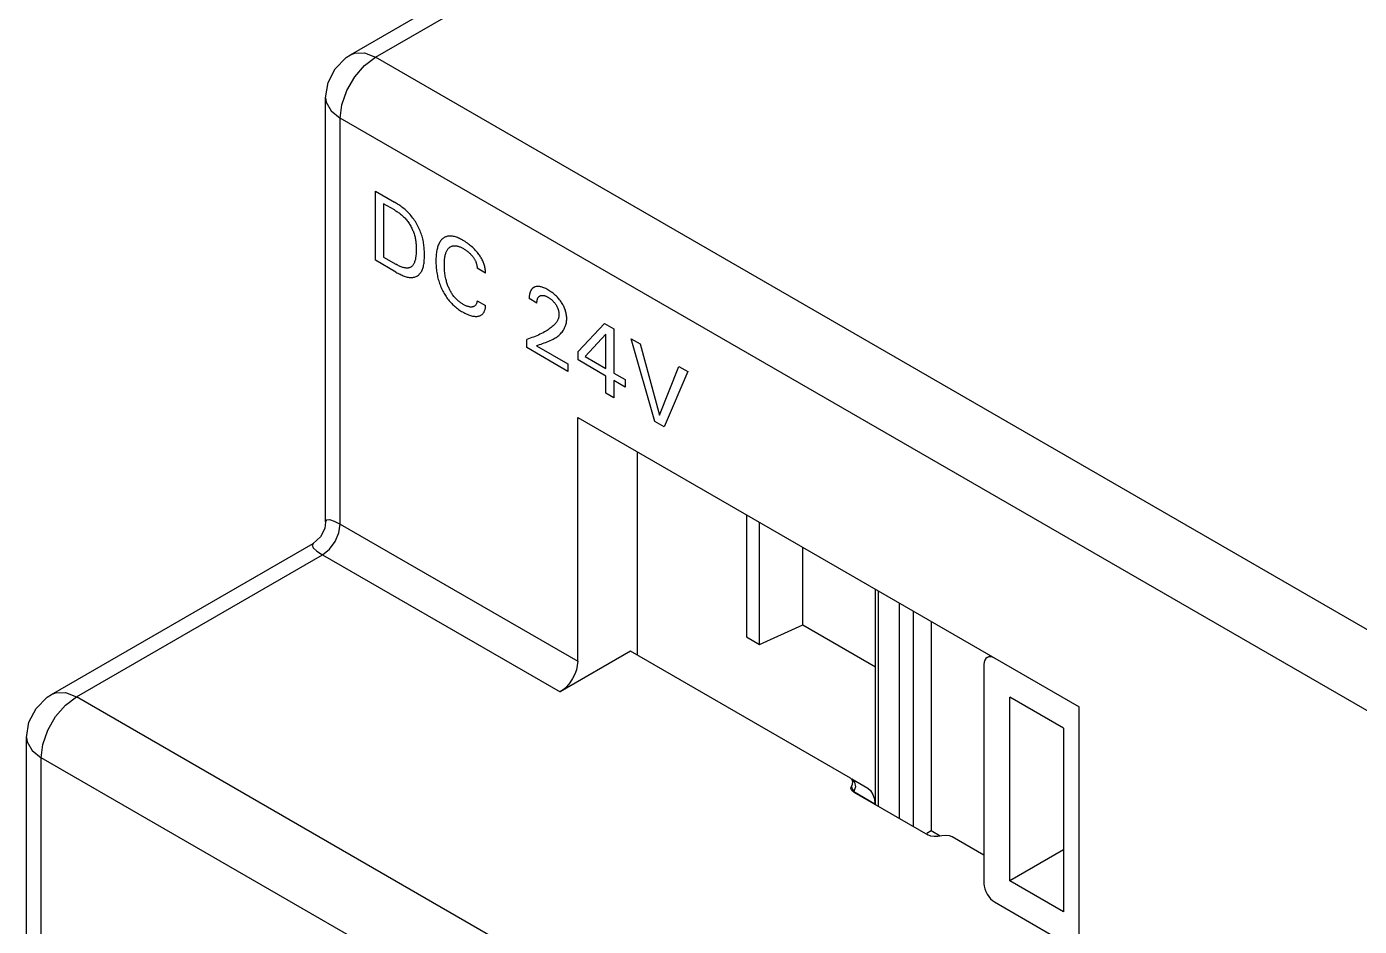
# Model space of a CAD drawing. Extents: x 0 to 420, y 0 to 297.
# Drawn here: x 158.67 to 185.46, y 165.88 to 183.97 of the extents above; entities that cross this region are included whole.
import ezdxf

# ---------------------------------------------------------------- set-up
doc = ezdxf.new("R2010")
doc.units = 0
doc.header["$LTSCALE"] = 23.1
doc.layers.add('40000_ISO', color=7, linetype='CONTINUOUS')

msp = doc.modelspace()

# ---------------------------------------------------------------- linework, layer by layer
at = {"layer": '40000_ISO', "color": 7, "linetype": 'CONTINUOUS'}
for p, q in [((165.179, 183.407), (176.663, 190.037)), ((165.679, 183.357), (176.852, 189.808)), ((164.868, 183.126), (165.092, 183.351)), ((165.092, 183.351), (165.18, 183.407)), ((165.18, 183.407), (165.263, 183.441)), ((165.263, 183.441), (165.46, 183.444)), ((165.46, 183.444), (165.679, 183.357)), ((165.46, 183.191), (165.679, 183.357)), ((189.367, 169.681), (165.679, 183.357)), ((164.727, 182.846), (164.868, 183.126)), ((165.263, 182.96), (165.46, 183.191)), ((164.679, 182.541), (164.727, 182.846)), ((165.106, 182.688), (165.263, 182.96)), ((164.679, 174.017), (164.679, 182.541)), ((164.679, 182.541), (164.692, 182.451)), ((164.692, 182.451), (164.788, 182.279)), ((165.006, 182.402), (165.106, 182.688)), ((164.788, 182.279), (164.972, 182.133)), ((164.972, 182.133), (165.006, 182.402)), ((164.972, 173.968), (164.972, 182.133)), ((188.66, 168.457), (164.972, 182.133)), ((165.679, 179.275), (165.679, 180.663)), ((165.679, 180.663), (166.06, 180.443)), ((165.844, 180.411), (165.844, 179.337)), ((166.06, 180.286), (165.844, 180.411)), ((166.082, 180.431), (166.06, 180.443)), ((166.06, 180.286), (166.076, 180.277)), ((166.103, 180.417), (166.082, 180.431)), ((166.125, 180.404), (166.103, 180.417)), ((166.147, 180.39), (166.125, 180.404)), ((166.168, 180.375), (166.147, 180.39)), ((166.19, 180.36), (166.168, 180.375)), ((166.212, 180.344), (166.19, 180.36)), ((166.233, 180.327), (166.212, 180.344)), ((166.254, 180.31), (166.233, 180.327)), ((166.275, 180.292), (166.254, 180.31)), ((166.296, 180.274), (166.275, 180.292)), ((166.076, 180.277), (166.092, 180.267)), ((166.092, 180.267), (166.107, 180.257)), ((166.107, 180.257), (166.123, 180.247)), ((166.123, 180.247), (166.139, 180.236)), ((166.139, 180.236), (166.155, 180.225)), ((166.155, 180.225), (166.171, 180.213)), ((166.171, 180.213), (166.186, 180.201)), ((166.186, 180.201), (166.202, 180.188)), ((166.202, 180.188), (166.217, 180.175)), ((166.217, 180.175), (166.232, 180.162)), ((166.232, 180.162), (166.247, 180.148)), ((166.247, 180.148), (166.262, 180.133)), ((166.262, 180.133), (166.277, 180.118)), ((166.277, 180.118), (166.291, 180.102)), ((166.291, 180.102), (166.305, 180.086)), ((166.317, 180.255), (166.296, 180.274)), ((166.305, 180.086), (166.318, 180.069)), ((166.337, 180.235), (166.317, 180.255)), ((166.318, 180.069), (166.331, 180.052)), ((166.331, 180.052), (166.343, 180.035)), ((166.357, 180.214), (166.337, 180.235)), ((166.343, 180.035), (166.356, 180.017)), ((166.356, 180.017), (166.367, 179.998)), ((166.377, 180.192), (166.357, 180.214)), ((166.396, 180.17), (166.377, 180.192)), ((166.414, 180.147), (166.396, 180.17)), ((166.432, 180.124), (166.414, 180.147)), ((166.449, 180.101), (166.432, 180.124)), ((166.466, 180.077), (166.449, 180.101)), ((166.482, 180.052), (166.466, 180.077)), ((166.497, 180.026), (166.482, 180.052)), ((166.512, 180.001), (166.497, 180.026)), ((166.367, 179.998), (166.379, 179.98)), ((166.379, 179.98), (166.39, 179.961)), ((166.39, 179.961), (166.4, 179.942)), ((166.4, 179.942), (166.41, 179.922)), ((166.41, 179.922), (166.419, 179.903)), ((166.419, 179.903), (166.428, 179.883)), ((166.428, 179.883), (166.437, 179.864)), ((166.437, 179.864), (166.444, 179.844)), ((166.444, 179.844), (166.452, 179.824)), ((166.452, 179.824), (166.459, 179.803)), ((166.459, 179.803), (166.465, 179.782)), ((166.465, 179.782), (166.471, 179.761)), ((166.471, 179.761), (166.476, 179.74)), ((166.527, 179.975), (166.512, 180.001)), ((166.54, 179.949), (166.527, 179.975)), ((166.553, 179.922), (166.54, 179.949)), ((166.566, 179.895), (166.553, 179.922)), ((166.577, 179.869), (166.566, 179.895)), ((166.588, 179.842), (166.577, 179.869)), ((166.598, 179.815), (166.588, 179.842)), ((166.607, 179.787), (166.598, 179.815)), ((166.616, 179.759), (166.607, 179.787)), ((166.624, 179.731), (166.616, 179.759)), ((167.1, 179.749), (167.086, 179.744)), ((167.115, 179.754), (167.1, 179.749)), ((167.13, 179.758), (167.115, 179.754)), ((167.146, 179.76), (167.13, 179.758)), ((167.162, 179.762), (167.146, 179.76)), ((167.179, 179.762), (167.162, 179.762)), ((167.196, 179.762), (167.179, 179.762)), ((167.214, 179.76), (167.196, 179.762)), ((167.231, 179.758), (167.214, 179.76)), ((167.249, 179.754), (167.231, 179.758)), ((167.267, 179.75), (167.249, 179.754)), ((167.288, 179.744), (167.267, 179.75)), ((166.476, 179.74), (166.48, 179.72)), ((166.48, 179.72), (166.484, 179.699)), ((166.484, 179.699), (166.488, 179.679)), ((166.488, 179.679), (166.491, 179.658)), ((166.491, 179.658), (166.493, 179.638)), ((166.493, 179.638), (166.495, 179.618)), ((166.495, 179.618), (166.497, 179.598)), ((166.497, 179.598), (166.498, 179.578)), ((166.498, 179.578), (166.499, 179.559)), ((166.499, 179.559), (166.5, 179.539)), ((166.5, 179.539), (166.5, 179.52)), ((166.5, 179.52), (166.501, 179.501)), ((166.501, 179.501), (166.5, 179.474)), ((166.631, 179.703), (166.624, 179.731)), ((166.637, 179.675), (166.631, 179.703)), ((166.643, 179.648), (166.637, 179.675)), ((166.648, 179.62), (166.643, 179.648)), ((166.652, 179.593), (166.648, 179.62)), ((166.655, 179.566), (166.652, 179.593)), ((166.658, 179.538), (166.655, 179.566)), ((166.66, 179.512), (166.658, 179.538)), ((166.662, 179.485), (166.66, 179.512)), ((166.664, 179.458), (166.662, 179.485)), ((166.919, 179.497), (166.914, 179.475)), ((166.924, 179.519), (166.919, 179.497)), ((166.93, 179.54), (166.924, 179.519)), ((166.937, 179.561), (166.93, 179.54)), ((166.944, 179.58), (166.937, 179.561)), ((166.952, 179.599), (166.944, 179.58)), ((166.96, 179.616), (166.952, 179.599)), ((166.969, 179.632), (166.96, 179.616)), ((166.978, 179.648), (166.969, 179.632)), ((166.988, 179.662), (166.978, 179.648)), ((166.999, 179.676), (166.988, 179.662)), ((167.01, 179.689), (166.999, 179.676)), ((167.022, 179.701), (167.01, 179.689)), ((167.034, 179.711), (167.022, 179.701)), ((167.046, 179.721), (167.034, 179.711)), ((167.059, 179.729), (167.046, 179.721)), ((167.072, 179.737), (167.059, 179.729)), ((167.086, 179.744), (167.072, 179.737)), ((167.121, 179.476), (167.128, 179.487)), ((167.128, 179.487), (167.135, 179.498)), ((167.135, 179.498), (167.143, 179.508)), ((167.143, 179.508), (167.151, 179.517)), ((167.151, 179.517), (167.159, 179.524)), ((167.159, 179.524), (167.166, 179.531)), ((167.166, 179.531), (167.174, 179.537)), ((167.174, 179.537), (167.183, 179.543)), ((167.183, 179.543), (167.191, 179.548)), ((167.191, 179.548), (167.2, 179.553)), ((167.2, 179.553), (167.21, 179.557)), ((167.21, 179.557), (167.219, 179.56)), ((167.219, 179.56), (167.229, 179.563)), ((167.229, 179.563), (167.239, 179.565)), ((167.239, 179.565), (167.25, 179.566)), ((167.25, 179.566), (167.26, 179.567)), ((167.26, 179.567), (167.271, 179.568)), ((167.271, 179.568), (167.282, 179.567)), ((167.282, 179.567), (167.294, 179.566)), ((167.308, 179.737), (167.288, 179.744)), ((167.294, 179.566), (167.305, 179.565)), ((167.305, 179.565), (167.317, 179.562)), ((167.329, 179.729), (167.308, 179.737)), ((167.317, 179.562), (167.329, 179.56)), ((167.35, 179.721), (167.329, 179.729)), ((167.329, 179.56), (167.342, 179.556)), ((167.342, 179.556), (167.355, 179.552)), ((167.371, 179.711), (167.35, 179.721)), ((167.355, 179.552), (167.369, 179.547)), ((167.369, 179.547), (167.382, 179.542)), ((167.392, 179.701), (167.371, 179.711)), ((167.382, 179.542), (167.396, 179.536)), ((167.412, 179.69), (167.392, 179.701)), ((167.396, 179.536), (167.409, 179.53)), ((167.409, 179.53), (167.423, 179.523)), ((167.433, 179.678), (167.412, 179.69)), ((167.423, 179.523), (167.437, 179.515)), ((167.457, 179.664), (167.433, 179.678)), ((167.437, 179.515), (167.451, 179.508)), ((167.451, 179.508), (167.464, 179.499)), ((167.481, 179.649), (167.457, 179.664)), ((167.464, 179.499), (167.478, 179.491)), ((167.478, 179.491), (167.492, 179.482)), ((167.504, 179.634), (167.481, 179.649)), ((167.492, 179.482), (167.506, 179.472)), ((167.528, 179.617), (167.504, 179.634)), ((167.551, 179.6), (167.528, 179.617)), ((167.572, 179.584), (167.551, 179.6)), ((167.593, 179.567), (167.572, 179.584)), ((167.614, 179.549), (167.593, 179.567)), ((167.635, 179.53), (167.614, 179.549)), ((167.655, 179.511), (167.635, 179.53)), ((167.67, 179.496), (167.655, 179.511)), ((167.686, 179.48), (167.67, 179.496)), ((166.093, 179.036), (165.679, 179.275)), ((165.844, 179.337), (166.093, 179.193)), ((166.457, 179.217), (166.451, 179.205)), ((166.462, 179.229), (166.457, 179.217)), ((166.468, 179.245), (166.462, 179.229)), ((166.473, 179.26), (166.468, 179.245)), ((166.478, 179.276), (166.473, 179.26)), ((166.482, 179.293), (166.478, 179.276)), ((166.485, 179.31), (166.482, 179.293)), ((166.488, 179.327), (166.485, 179.31)), ((166.491, 179.345), (166.488, 179.327)), ((166.494, 179.37), (166.491, 179.345)), ((166.497, 179.395), (166.494, 179.37)), ((166.498, 179.421), (166.497, 179.395)), ((166.5, 179.447), (166.498, 179.421)), ((166.5, 179.474), (166.5, 179.447)), ((166.652, 179.193), (166.656, 179.215)), ((166.656, 179.215), (166.658, 179.238)), ((166.658, 179.238), (166.66, 179.26)), ((166.66, 179.26), (166.662, 179.284)), ((166.662, 179.284), (166.663, 179.307)), ((166.663, 179.307), (166.664, 179.331)), ((166.664, 179.432), (166.664, 179.458)), ((166.665, 179.406), (166.664, 179.432)), ((166.664, 179.331), (166.665, 179.355)), ((166.665, 179.38), (166.665, 179.406)), ((166.665, 179.355), (166.665, 179.38)), ((166.897, 179.317), (166.896, 179.289)), ((166.896, 179.289), (166.896, 179.26)), ((166.896, 179.26), (166.896, 179.231)), ((166.896, 179.231), (166.897, 179.202)), ((166.898, 179.345), (166.897, 179.317)), ((166.9, 179.373), (166.898, 179.345)), ((166.903, 179.4), (166.9, 179.373)), ((166.906, 179.426), (166.903, 179.4)), ((166.91, 179.453), (166.906, 179.426)), ((166.914, 179.475), (166.91, 179.453)), ((167.065, 179.21), (167.066, 179.235)), ((167.066, 179.235), (167.067, 179.259)), ((167.067, 179.259), (167.069, 179.283)), ((167.069, 179.283), (167.071, 179.306)), ((167.071, 179.306), (167.073, 179.318)), ((167.073, 179.318), (167.074, 179.329)), ((167.074, 179.329), (167.077, 179.346)), ((167.077, 179.346), (167.08, 179.363)), ((167.08, 179.363), (167.084, 179.379)), ((167.084, 179.379), (167.088, 179.395)), ((167.088, 179.395), (167.093, 179.41)), ((167.093, 179.41), (167.098, 179.425)), ((167.098, 179.425), (167.103, 179.439)), ((167.103, 179.439), (167.109, 179.452)), ((167.109, 179.452), (167.115, 179.464)), ((167.115, 179.464), (167.121, 179.476)), ((167.506, 179.472), (167.52, 179.462)), ((167.52, 179.462), (167.532, 179.452)), ((167.532, 179.452), (167.545, 179.442)), ((167.545, 179.442), (167.557, 179.431)), ((167.557, 179.431), (167.569, 179.42)), ((167.569, 179.42), (167.581, 179.409)), ((167.581, 179.409), (167.592, 179.397)), ((167.592, 179.397), (167.603, 179.386)), ((167.603, 179.386), (167.614, 179.374)), ((167.614, 179.374), (167.624, 179.361)), ((167.624, 179.361), (167.635, 179.348)), ((167.635, 179.348), (167.642, 179.338)), ((167.642, 179.338), (167.65, 179.327)), ((167.65, 179.327), (167.657, 179.317)), ((167.657, 179.317), (167.665, 179.306)), ((167.665, 179.306), (167.672, 179.294)), ((167.672, 179.294), (167.678, 179.283)), ((167.678, 179.283), (167.684, 179.271)), ((167.684, 179.271), (167.69, 179.26)), ((167.701, 179.463), (167.686, 179.48)), ((167.69, 179.26), (167.695, 179.249)), ((167.695, 179.249), (167.699, 179.238)), ((167.699, 179.238), (167.704, 179.227)), ((167.716, 179.446), (167.701, 179.463)), ((167.704, 179.227), (167.707, 179.216)), ((167.707, 179.216), (167.711, 179.205)), ((167.73, 179.429), (167.716, 179.446)), ((167.744, 179.411), (167.73, 179.429)), ((167.757, 179.393), (167.744, 179.411)), ((167.77, 179.376), (167.757, 179.393)), ((167.783, 179.358), (167.77, 179.376)), ((167.794, 179.339), (167.783, 179.358)), ((167.806, 179.321), (167.794, 179.339)), ((167.817, 179.302), (167.806, 179.321)), ((167.827, 179.282), (167.817, 179.302)), ((167.836, 179.264), (167.827, 179.282)), ((167.844, 179.245), (167.836, 179.264)), ((167.852, 179.226), (167.844, 179.245)), ((167.859, 179.208), (167.852, 179.226)), ((166.11, 179.184), (166.093, 179.193)), ((166.093, 179.036), (166.113, 179.025)), ((166.127, 179.175), (166.11, 179.184)), ((166.113, 179.025), (166.133, 179.014)), ((166.144, 179.166), (166.127, 179.175)), ((166.133, 179.014), (166.154, 179.003)), ((166.161, 179.158), (166.144, 179.166)), ((166.154, 179.003), (166.174, 178.992)), ((166.178, 179.15), (166.161, 179.158)), ((166.174, 178.992), (166.195, 178.983)), ((166.195, 179.143), (166.178, 179.15)), ((166.212, 179.137), (166.195, 179.143)), ((166.195, 178.983), (166.215, 178.973)), ((166.228, 179.132), (166.212, 179.137)), ((166.215, 178.973), (166.236, 178.965)), ((166.242, 179.128), (166.228, 179.132)), ((166.236, 178.965), (166.256, 178.957)), ((166.256, 179.124), (166.242, 179.128)), ((166.27, 179.122), (166.256, 179.124)), ((166.256, 178.957), (166.276, 178.95)), ((166.284, 179.12), (166.27, 179.122)), ((166.276, 178.95), (166.296, 178.944)), ((166.297, 179.118), (166.284, 179.12)), ((166.31, 179.118), (166.297, 179.118)), ((166.323, 179.118), (166.31, 179.118)), ((166.335, 179.119), (166.323, 179.118)), ((166.347, 179.121), (166.335, 179.119)), ((166.357, 179.124), (166.347, 179.121)), ((166.368, 179.127), (166.357, 179.124)), ((166.378, 179.131), (166.368, 179.127)), ((166.388, 179.136), (166.378, 179.131)), ((166.397, 179.142), (166.388, 179.136)), ((166.406, 179.148), (166.397, 179.142)), ((166.415, 179.155), (166.406, 179.148)), ((166.423, 179.164), (166.415, 179.155)), ((166.431, 179.173), (166.423, 179.164)), ((166.438, 179.183), (166.431, 179.173)), ((166.445, 179.194), (166.438, 179.183)), ((166.451, 179.205), (166.445, 179.194)), ((166.481, 178.941), (166.497, 178.948)), ((166.497, 178.948), (166.513, 178.956)), ((166.513, 178.956), (166.528, 178.965)), ((166.528, 178.965), (166.542, 178.975)), ((166.542, 178.975), (166.556, 178.986)), ((166.556, 178.986), (166.568, 178.999)), ((166.568, 178.999), (166.58, 179.012)), ((166.58, 179.012), (166.591, 179.027)), ((166.591, 179.027), (166.601, 179.042)), ((166.601, 179.042), (166.611, 179.058)), ((166.611, 179.058), (166.619, 179.075)), ((166.619, 179.075), (166.626, 179.093)), ((166.626, 179.093), (166.633, 179.112)), ((166.633, 179.112), (166.639, 179.131)), ((166.639, 179.131), (166.644, 179.151)), ((166.644, 179.151), (166.648, 179.172)), ((166.648, 179.172), (166.652, 179.193)), ((166.897, 179.202), (166.898, 179.173)), ((166.898, 179.173), (166.9, 179.144)), ((166.9, 179.144), (166.903, 179.114)), ((166.903, 179.114), (166.906, 179.084)), ((166.906, 179.084), (166.91, 179.053)), ((166.91, 179.053), (166.914, 179.026)), ((166.914, 179.026), (166.919, 178.998)), ((166.919, 178.998), (166.924, 178.971)), ((166.924, 178.971), (166.93, 178.943)), ((167.065, 179.185), (167.065, 179.21)), ((167.065, 179.16), (167.065, 179.185)), ((167.065, 179.134), (167.065, 179.16)), ((167.067, 179.107), (167.065, 179.134)), ((167.068, 179.081), (167.067, 179.107)), ((167.071, 179.054), (167.068, 179.081)), ((167.073, 179.027), (167.071, 179.054)), ((167.077, 179.002), (167.073, 179.027)), ((167.08, 178.978), (167.077, 179.002)), ((167.084, 178.954), (167.08, 178.978)), ((167.089, 178.929), (167.084, 178.954)), ((167.711, 179.205), (167.714, 179.193)), ((167.714, 179.193), (167.717, 179.182)), ((167.717, 179.182), (167.719, 179.17)), ((167.719, 179.17), (167.721, 179.159)), ((167.721, 179.159), (167.723, 179.147)), ((167.723, 179.147), (167.724, 179.136)), ((167.724, 179.136), (167.724, 179.125)), ((167.724, 179.125), (167.724, 179.115)), ((167.893, 179.017), (167.724, 179.115)), ((167.865, 179.189), (167.859, 179.208)), ((167.871, 179.17), (167.865, 179.189)), ((167.876, 179.151), (167.871, 179.17)), ((167.881, 179.131), (167.876, 179.151)), ((167.885, 179.111), (167.881, 179.131)), ((167.888, 179.092), (167.885, 179.111)), ((167.89, 179.072), (167.888, 179.092)), ((167.892, 179.054), (167.89, 179.072)), ((167.893, 179.035), (167.892, 179.054)), ((167.893, 179.017), (167.893, 179.035)), ((166.296, 178.944), (166.316, 178.938)), ((166.316, 178.938), (166.336, 178.934)), ((166.336, 178.934), (166.355, 178.931)), ((166.355, 178.931), (166.374, 178.929)), ((166.374, 178.929), (166.392, 178.927)), ((166.392, 178.927), (166.411, 178.928)), ((166.411, 178.928), (166.429, 178.929)), ((166.429, 178.929), (166.447, 178.932)), ((166.447, 178.932), (166.464, 178.936)), ((166.464, 178.936), (166.481, 178.941)), ((166.93, 178.943), (166.937, 178.915)), ((166.937, 178.915), (166.944, 178.887)), ((166.944, 178.887), (166.952, 178.859)), ((166.952, 178.859), (166.96, 178.833)), ((166.96, 178.833), (166.969, 178.807)), ((166.969, 178.807), (166.979, 178.781)), ((166.979, 178.781), (166.989, 178.755)), ((166.989, 178.755), (166.999, 178.73)), ((166.999, 178.73), (167.011, 178.704)), ((167.011, 178.704), (167.023, 178.678)), ((167.023, 178.678), (167.034, 178.655)), ((167.094, 178.904), (167.089, 178.929)), ((167.1, 178.879), (167.094, 178.904)), ((167.105, 178.86), (167.1, 178.879)), ((167.111, 178.84), (167.105, 178.86)), ((167.117, 178.821), (167.111, 178.84)), ((167.123, 178.801), (167.117, 178.821)), ((167.13, 178.782), (167.123, 178.801)), ((167.137, 178.762), (167.13, 178.782)), ((167.145, 178.743), (167.137, 178.762)), ((167.152, 178.726), (167.145, 178.743)), ((167.159, 178.709), (167.152, 178.726)), ((167.167, 178.693), (167.159, 178.709)), ((167.175, 178.676), (167.167, 178.693)), ((168.811, 178.68), (168.807, 178.674)), ((168.815, 178.686), (168.811, 178.68)), ((168.819, 178.691), (168.815, 178.686)), ((168.823, 178.696), (168.819, 178.691)), ((168.827, 178.701), (168.823, 178.696)), ((168.832, 178.705), (168.827, 178.701)), ((168.836, 178.71), (168.832, 178.705)), ((168.841, 178.714), (168.836, 178.71)), ((168.846, 178.718), (168.841, 178.714)), ((168.851, 178.721), (168.846, 178.718)), ((168.857, 178.725), (168.851, 178.721)), ((168.862, 178.728), (168.857, 178.725)), ((168.868, 178.731), (168.862, 178.728)), ((168.873, 178.733), (168.868, 178.731)), ((168.879, 178.736), (168.873, 178.733)), ((168.884, 178.738), (168.879, 178.736)), ((168.888, 178.739), (168.884, 178.738)), ((168.893, 178.741), (168.888, 178.739)), ((168.908, 178.744), (168.893, 178.741)), ((168.923, 178.747), (168.908, 178.744)), ((168.938, 178.748), (168.923, 178.747)), ((168.954, 178.748), (168.938, 178.748)), ((168.969, 178.747), (168.954, 178.748)), ((168.983, 178.745), (168.969, 178.747)), ((168.998, 178.743), (168.983, 178.745)), ((169.013, 178.739), (168.998, 178.743)), ((169.029, 178.735), (169.013, 178.739)), ((169.044, 178.73), (169.029, 178.735)), ((169.064, 178.722), (169.044, 178.73)), ((169.085, 178.714), (169.064, 178.722)), ((169.106, 178.704), (169.085, 178.714)), ((169.127, 178.693), (169.106, 178.704)), ((169.148, 178.681), (169.127, 178.693)), ((169.168, 178.669), (169.148, 178.681)), ((167.034, 178.655), (167.047, 178.632)), ((167.047, 178.632), (167.059, 178.609)), ((167.059, 178.609), (167.073, 178.587)), ((167.073, 178.587), (167.086, 178.565)), ((167.086, 178.565), (167.101, 178.543)), ((167.101, 178.543), (167.115, 178.522)), ((167.115, 178.522), (167.131, 178.501)), ((167.131, 178.501), (167.146, 178.481)), ((167.146, 178.481), (167.163, 178.461)), ((167.163, 178.461), (167.18, 178.441)), ((167.183, 178.66), (167.175, 178.676)), ((167.18, 178.441), (167.197, 178.423)), ((167.192, 178.644), (167.183, 178.66)), ((167.201, 178.628), (167.192, 178.644)), ((167.197, 178.423), (167.214, 178.404)), ((167.211, 178.612), (167.201, 178.628)), ((167.221, 178.597), (167.211, 178.612)), ((167.232, 178.581), (167.221, 178.597)), ((167.244, 178.565), (167.232, 178.581)), ((167.256, 178.549), (167.244, 178.565)), ((167.268, 178.534), (167.256, 178.549)), ((167.281, 178.519), (167.268, 178.534)), ((167.294, 178.505), (167.281, 178.519)), ((167.307, 178.492), (167.294, 178.505)), ((167.32, 178.479), (167.307, 178.492)), ((167.334, 178.467), (167.32, 178.479)), ((167.347, 178.455), (167.334, 178.467)), ((167.36, 178.444), (167.347, 178.455)), ((167.374, 178.433), (167.36, 178.444)), ((167.388, 178.423), (167.374, 178.433)), ((167.401, 178.414), (167.388, 178.423)), ((167.415, 178.404), (167.401, 178.414)), ((167.715, 178.418), (167.712, 178.408)), ((167.718, 178.428), (167.715, 178.418)), ((167.721, 178.439), (167.718, 178.428)), ((167.723, 178.451), (167.721, 178.439)), ((167.724, 178.462), (167.723, 178.451)), ((167.724, 178.462), (167.893, 178.365)), ((168.771, 178.533), (168.77, 178.523)), ((168.77, 178.523), (168.77, 178.513)), ((168.77, 178.513), (168.77, 178.504)), ((168.926, 178.414), (168.77, 178.504)), ((168.772, 178.552), (168.771, 178.542)), ((168.771, 178.542), (168.771, 178.533)), ((168.773, 178.561), (168.772, 178.552)), ((168.774, 178.57), (168.773, 178.561)), ((168.775, 178.579), (168.774, 178.57)), ((168.777, 178.588), (168.775, 178.579)), ((168.778, 178.597), (168.777, 178.588)), ((168.78, 178.605), (168.778, 178.597)), ((168.782, 178.613), (168.78, 178.605)), ((168.784, 178.621), (168.782, 178.613)), ((168.787, 178.628), (168.784, 178.621)), ((168.789, 178.635), (168.787, 178.628)), ((168.792, 178.642), (168.789, 178.635)), ((168.794, 178.649), (168.792, 178.642)), ((168.797, 178.656), (168.794, 178.649)), ((168.8, 178.662), (168.797, 178.656)), ((168.804, 178.668), (168.8, 178.662)), ((168.807, 178.674), (168.804, 178.668)), ((168.926, 178.434), (168.927, 178.444)), ((168.926, 178.424), (168.926, 178.434)), ((168.926, 178.414), (168.926, 178.424)), ((168.927, 178.444), (168.928, 178.453)), ((168.928, 178.453), (168.929, 178.463)), ((168.929, 178.463), (168.931, 178.472)), ((168.931, 178.472), (168.933, 178.481)), ((168.933, 178.481), (168.935, 178.488)), ((168.935, 178.488), (168.937, 178.496)), ((168.937, 178.496), (168.94, 178.503)), ((168.94, 178.503), (168.943, 178.51)), ((168.943, 178.51), (168.946, 178.517)), ((168.946, 178.517), (168.949, 178.523)), ((168.949, 178.523), (168.953, 178.529)), ((168.953, 178.529), (168.957, 178.534)), ((168.957, 178.534), (168.961, 178.539)), ((168.961, 178.539), (168.966, 178.544)), ((168.966, 178.544), (168.971, 178.548)), ((168.971, 178.548), (168.976, 178.552)), ((168.976, 178.552), (168.981, 178.555)), ((168.981, 178.555), (168.987, 178.559)), ((168.987, 178.559), (168.993, 178.561)), ((168.993, 178.561), (168.999, 178.564)), ((168.999, 178.564), (169.005, 178.566)), ((169.005, 178.566), (169.012, 178.567)), ((169.012, 178.567), (169.018, 178.568)), ((169.018, 178.568), (169.025, 178.569)), ((169.025, 178.569), (169.032, 178.569)), ((169.032, 178.569), (169.039, 178.569)), ((169.039, 178.569), (169.047, 178.569)), ((169.047, 178.569), (169.054, 178.568)), ((169.054, 178.568), (169.062, 178.566)), ((169.062, 178.566), (169.07, 178.565)), ((169.07, 178.565), (169.078, 178.563)), ((169.078, 178.563), (169.085, 178.56)), ((169.085, 178.56), (169.094, 178.557)), ((169.094, 178.557), (169.103, 178.554)), ((169.103, 178.554), (169.112, 178.55)), ((169.112, 178.55), (169.121, 178.546)), ((169.121, 178.546), (169.13, 178.542)), ((169.13, 178.542), (169.139, 178.537)), ((169.139, 178.537), (169.148, 178.532)), ((169.148, 178.532), (169.158, 178.526)), ((169.158, 178.526), (169.168, 178.519)), ((169.188, 178.656), (169.168, 178.669)), ((169.168, 178.519), (169.178, 178.513)), ((169.178, 178.513), (169.188, 178.506)), ((169.208, 178.643), (169.188, 178.656)), ((169.188, 178.506), (169.198, 178.498)), ((169.198, 178.498), (169.208, 178.491)), ((169.229, 178.628), (169.208, 178.643)), ((169.208, 178.491), (169.216, 178.484)), ((169.216, 178.484), (169.223, 178.478)), ((169.223, 178.478), (169.231, 178.471)), ((169.249, 178.613), (169.229, 178.628)), ((169.231, 178.471), (169.238, 178.464)), ((169.238, 178.464), (169.246, 178.457)), ((169.246, 178.457), (169.253, 178.449)), ((169.267, 178.599), (169.249, 178.613)), ((169.253, 178.449), (169.26, 178.442)), ((169.26, 178.442), (169.268, 178.433)), ((169.285, 178.583), (169.267, 178.599)), ((169.268, 178.433), (169.276, 178.424)), ((169.276, 178.424), (169.283, 178.415)), ((169.283, 178.415), (169.29, 178.405)), ((169.302, 178.567), (169.285, 178.583)), ((169.319, 178.55), (169.302, 178.567)), ((169.337, 178.533), (169.319, 178.55)), ((169.352, 178.516), (169.337, 178.533)), ((169.367, 178.498), (169.352, 178.516)), ((169.382, 178.479), (169.367, 178.498)), ((169.397, 178.46), (169.382, 178.479)), ((169.411, 178.441), (169.397, 178.46)), ((169.423, 178.423), (169.411, 178.441)), ((169.434, 178.405), (169.423, 178.423)), ((167.214, 178.404), (167.232, 178.387)), ((167.232, 178.387), (167.249, 178.37)), ((167.249, 178.37), (167.267, 178.353)), ((167.267, 178.353), (167.288, 178.336)), ((167.288, 178.336), (167.308, 178.319)), ((167.308, 178.319), (167.329, 178.303)), ((167.329, 178.303), (167.35, 178.288)), ((167.35, 178.288), (167.371, 178.274)), ((167.371, 178.274), (167.392, 178.26)), ((167.392, 178.26), (167.413, 178.247)), ((167.413, 178.247), (167.433, 178.235)), ((167.429, 178.396), (167.415, 178.404)), ((167.443, 178.388), (167.429, 178.396)), ((167.433, 178.235), (167.457, 178.222)), ((167.457, 178.38), (167.443, 178.388)), ((167.471, 178.372), (167.457, 178.38)), ((167.457, 178.222), (167.48, 178.21)), ((167.485, 178.366), (167.471, 178.372)), ((167.48, 178.21), (167.503, 178.198)), ((167.498, 178.359), (167.485, 178.366)), ((167.512, 178.354), (167.498, 178.359)), ((167.503, 178.198), (167.525, 178.188)), ((167.525, 178.349), (167.512, 178.354)), ((167.537, 178.345), (167.525, 178.349)), ((167.525, 178.188), (167.548, 178.179)), ((167.549, 178.342), (167.537, 178.345)), ((167.548, 178.179), (167.569, 178.171)), ((167.561, 178.339), (167.549, 178.342)), ((167.573, 178.337), (167.561, 178.339)), ((167.569, 178.171), (167.59, 178.164)), ((167.585, 178.335), (167.573, 178.337)), ((167.595, 178.335), (167.585, 178.335)), ((167.59, 178.164), (167.61, 178.158)), ((167.606, 178.335), (167.595, 178.335)), ((167.617, 178.335), (167.606, 178.335)), ((167.61, 178.158), (167.63, 178.154)), ((167.627, 178.336), (167.617, 178.335)), ((167.636, 178.338), (167.627, 178.336)), ((167.63, 178.154), (167.65, 178.15)), ((167.644, 178.341), (167.636, 178.338)), ((167.653, 178.344), (167.644, 178.341)), ((167.65, 178.15), (167.669, 178.148)), ((167.66, 178.347), (167.653, 178.344)), ((167.668, 178.351), (167.66, 178.347)), ((167.675, 178.356), (167.668, 178.351)), ((167.669, 178.148), (167.687, 178.146)), ((167.682, 178.362), (167.675, 178.356)), ((167.688, 178.368), (167.682, 178.362)), ((167.687, 178.146), (167.705, 178.146)), ((167.693, 178.375), (167.688, 178.368)), ((167.698, 178.382), (167.693, 178.375)), ((167.703, 178.39), (167.698, 178.382)), ((167.708, 178.398), (167.703, 178.39)), ((167.705, 178.146), (167.723, 178.147)), ((167.712, 178.408), (167.708, 178.398)), ((167.723, 178.147), (167.74, 178.149)), ((167.74, 178.149), (167.753, 178.151)), ((167.753, 178.151), (167.766, 178.155)), ((167.766, 178.155), (167.778, 178.159)), ((167.778, 178.159), (167.79, 178.163)), ((167.79, 178.163), (167.801, 178.169)), ((167.801, 178.169), (167.812, 178.175)), ((167.812, 178.175), (167.823, 178.183)), ((167.823, 178.183), (167.832, 178.191)), ((167.832, 178.191), (167.84, 178.2)), ((167.84, 178.2), (167.848, 178.209)), ((167.848, 178.209), (167.855, 178.219)), ((167.855, 178.219), (167.862, 178.231)), ((167.862, 178.231), (167.868, 178.242)), ((167.868, 178.242), (167.873, 178.255)), ((167.873, 178.255), (167.878, 178.269)), ((167.878, 178.269), (167.883, 178.283)), ((167.883, 178.283), (167.886, 178.298)), ((167.886, 178.298), (167.889, 178.314)), ((167.889, 178.314), (167.891, 178.331)), ((167.891, 178.331), (167.892, 178.348)), ((167.892, 178.348), (167.893, 178.365)), ((169.29, 178.405), (169.298, 178.395)), ((169.298, 178.395), (169.304, 178.385)), ((169.304, 178.385), (169.31, 178.376)), ((169.31, 178.376), (169.316, 178.367)), ((169.316, 178.367), (169.321, 178.357)), ((169.321, 178.357), (169.326, 178.348)), ((169.326, 178.348), (169.331, 178.338)), ((169.331, 178.338), (169.336, 178.329)), ((169.336, 178.329), (169.34, 178.319)), ((169.34, 178.319), (169.344, 178.309)), ((169.344, 178.309), (169.348, 178.299)), ((169.348, 178.299), (169.351, 178.289)), ((169.351, 178.289), (169.354, 178.279)), ((169.354, 178.279), (169.357, 178.269)), ((169.357, 178.269), (169.36, 178.259)), ((169.36, 178.259), (169.362, 178.25)), ((169.362, 178.25), (169.364, 178.239)), ((169.364, 178.239), (169.366, 178.228)), ((169.367, 178.152), (169.365, 178.14)), ((169.366, 178.228), (169.367, 178.218)), ((169.367, 178.218), (169.368, 178.208)), ((169.368, 178.165), (169.367, 178.152)), ((169.368, 178.208), (169.369, 178.197)), ((169.369, 178.178), (169.368, 178.165)), ((169.369, 178.197), (169.369, 178.187)), ((169.369, 178.187), (169.369, 178.178)), ((169.445, 178.386), (169.434, 178.405)), ((169.455, 178.368), (169.445, 178.386)), ((169.465, 178.349), (169.455, 178.368)), ((169.474, 178.329), (169.465, 178.349)), ((169.482, 178.31), (169.474, 178.329)), ((169.49, 178.291), (169.482, 178.31)), ((169.497, 178.272), (169.49, 178.291)), ((169.503, 178.253), (169.497, 178.272)), ((169.508, 178.233), (169.503, 178.253)), ((169.512, 178.214), (169.508, 178.233)), ((169.516, 178.194), (169.512, 178.214)), ((169.52, 178.173), (169.516, 178.194)), ((169.522, 178.153), (169.52, 178.173)), ((169.524, 178.134), (169.522, 178.153)), ((169.15, 177.878), (169.129, 177.864)), ((169.171, 177.893), (169.15, 177.878)), ((169.192, 177.908), (169.171, 177.893)), ((169.213, 177.923), (169.192, 177.908)), ((169.233, 177.94), (169.213, 177.923)), ((169.252, 177.957), (169.233, 177.94)), ((169.264, 177.967), (169.252, 177.957)), ((169.274, 177.978), (169.264, 177.967)), ((169.285, 177.989), (169.274, 177.978)), ((169.295, 178), (169.285, 177.989)), ((169.305, 178.012), (169.295, 178)), ((169.315, 178.024), (169.305, 178.012)), ((169.324, 178.038), (169.315, 178.024)), ((169.332, 178.051), (169.324, 178.038)), ((169.34, 178.066), (169.332, 178.051)), ((169.345, 178.075), (169.34, 178.066)), ((169.349, 178.085), (169.345, 178.075)), ((169.353, 178.095), (169.349, 178.085)), ((169.357, 178.106), (169.353, 178.095)), ((169.36, 178.117), (169.357, 178.106)), ((169.363, 178.128), (169.36, 178.117)), ((169.365, 178.14), (169.363, 178.128)), ((169.457, 177.87), (169.466, 177.884)), ((169.466, 177.884), (169.474, 177.898)), ((169.474, 177.898), (169.482, 177.913)), ((169.482, 177.913), (169.489, 177.929)), ((169.489, 177.929), (169.496, 177.945)), ((169.496, 177.945), (169.502, 177.962)), ((169.502, 177.962), (169.508, 177.979)), ((169.508, 177.979), (169.513, 177.997)), ((169.513, 177.997), (169.517, 178.016)), ((169.517, 178.016), (169.52, 178.035)), ((169.52, 178.035), (169.523, 178.054)), ((169.523, 178.054), (169.524, 178.075)), ((169.525, 178.114), (169.524, 178.134)), ((169.524, 178.075), (169.525, 178.096)), ((169.525, 178.096), (169.525, 178.114)), ((169.752, 177.438), (170.282, 178.006)), ((170.282, 178.006), (170.472, 177.896)), ((170.472, 177.896), (170.472, 177.007)), ((168.756, 177.696), (168.721, 177.685)), ((168.721, 177.519), (168.721, 177.685)), ((168.79, 177.707), (168.756, 177.696)), ((168.825, 177.719), (168.79, 177.707)), ((168.859, 177.732), (168.825, 177.719)), ((168.891, 177.745), (168.859, 177.732)), ((168.924, 177.758), (168.891, 177.745)), ((168.956, 177.772), (168.924, 177.758)), ((168.987, 177.787), (168.956, 177.772)), ((169.018, 177.802), (168.987, 177.787)), ((169.048, 177.818), (169.018, 177.802)), ((169.04, 177.602), (169.071, 177.613)), ((169.077, 177.834), (169.048, 177.818)), ((169.071, 177.613), (169.102, 177.624)), ((169.107, 177.851), (169.077, 177.834)), ((169.102, 177.624), (169.133, 177.636)), ((169.129, 177.864), (169.107, 177.851)), ((169.133, 177.636), (169.164, 177.648)), ((169.164, 177.648), (169.195, 177.661)), ((169.195, 177.661), (169.225, 177.675)), ((169.225, 177.675), (169.255, 177.69)), ((169.255, 177.69), (169.274, 177.701)), ((169.274, 177.701), (169.294, 177.712)), ((169.294, 177.712), (169.312, 177.724)), ((169.312, 177.724), (169.331, 177.737)), ((169.331, 177.737), (169.349, 177.751)), ((169.349, 177.751), (169.366, 177.765)), ((169.366, 177.765), (169.383, 177.78)), ((169.383, 177.78), (169.399, 177.796)), ((169.399, 177.796), (169.415, 177.813)), ((169.415, 177.813), (169.43, 177.831)), ((169.43, 177.831), (169.444, 177.85)), ((169.444, 177.85), (169.457, 177.87)), ((170.311, 177.791), (169.893, 177.341)), ((170.311, 177.099), (170.311, 177.791)), ((171.298, 176.031), (170.821, 177.695)), ((170.821, 177.695), (170.999, 177.592)), ((169.55, 177.04), (168.721, 177.519)), ((168.917, 177.557), (168.947, 177.569)), ((168.917, 177.557), (169.55, 177.192)), ((168.947, 177.569), (168.977, 177.58)), ((168.977, 177.58), (169.008, 177.591)), ((169.008, 177.591), (169.04, 177.602)), ((169.752, 177.271), (169.752, 177.438)), ((169.893, 177.341), (170.311, 177.099)), ((170.999, 177.592), (171.392, 176.159)), ((169.55, 177.192), (169.55, 177.04)), ((170.311, 176.948), (169.752, 177.271)), ((171.392, 176.159), (171.781, 177.14)), ((171.781, 177.14), (171.959, 177.038)), ((170.311, 176.601), (170.311, 176.948)), ((170.472, 177.007), (170.7, 176.875)), ((170.472, 176.855), (170.472, 176.508)), ((170.7, 176.724), (170.472, 176.855)), ((170.7, 176.875), (170.7, 176.724)), ((171.959, 177.038), (171.482, 175.925)), ((170.472, 176.508), (170.311, 176.601)), ((169.745, 171.212), (169.745, 176.111)), ((169.745, 176.111), (179.822, 170.294)), ((171.482, 175.925), (171.298, 176.031)), ((170.947, 171.335), (170.947, 175.417)), ((173.139, 174.152), (173.139, 171.702)), ((164.66, 173.881), (164.578, 173.715)), ((164.679, 174.017), (164.66, 173.881)), ((164.679, 174.017), (164.7, 174.058)), ((164.7, 174.058), (164.759, 174.061)), ((164.759, 174.061), (164.852, 174.03)), ((164.852, 174.03), (164.972, 173.968)), ((164.945, 173.796), (164.972, 173.968)), ((164.972, 173.968), (169.745, 171.212)), ((173.397, 171.553), (173.397, 174.003)), ((164.578, 173.715), (164.429, 173.584)), ((164.754, 173.464), (164.869, 173.619)), ((164.869, 173.619), (164.945, 173.796)), ((159.169, 170.547), (164.43, 173.584)), ((159.669, 170.498), (164.619, 173.355)), ((164.429, 173.584), (164.405, 173.546)), ((164.405, 173.546), (164.431, 173.493)), ((164.431, 173.493), (164.505, 173.428)), ((164.505, 173.428), (164.619, 173.355)), ((164.619, 173.355), (164.754, 173.464)), ((164.619, 173.355), (169.392, 170.6)), ((174.271, 171.947), (174.271, 173.498)), ((175.732, 168.327), (175.732, 172.654)), ((175.791, 168.293), (175.791, 172.621)), ((176.215, 168.048), (176.215, 172.376)), ((176.498, 167.885), (176.498, 172.212)), ((176.852, 172.008), (176.852, 167.803)), ((173.397, 171.553), (174.271, 171.947)), ((174.271, 171.947), (175.732, 171.103)), ((173.139, 171.702), (173.397, 171.553)), ((170.806, 171.416), (169.392, 170.6)), ((169.745, 171.212), (169.738, 171.128)), ((175.227, 168.864), (170.806, 171.416)), ((177.916, 171.196), (177.912, 171.151)), ((177.928, 171.235), (177.916, 171.196)), ((177.948, 171.266), (177.928, 171.235)), ((177.974, 171.288), (177.948, 171.266)), ((177.974, 171.288), (178.037, 171.324)), ((178.007, 171.3), (177.974, 171.288)), ((178.043, 171.302), (178.007, 171.3)), ((178.083, 171.293), (178.043, 171.302)), ((178.124, 171.273), (178.083, 171.293)), ((169.686, 170.951), (169.642, 170.864)), ((169.718, 171.04), (169.686, 170.951)), ((169.738, 171.128), (169.718, 171.04)), ((177.912, 171.151), (177.912, 166.742)), ((169.461, 170.647), (169.392, 170.6)), ((169.527, 170.709), (169.461, 170.647)), ((169.588, 170.782), (169.527, 170.709)), ((169.642, 170.864), (169.588, 170.782)), ((158.858, 170.266), (159.082, 170.491)), ((159.082, 170.491), (159.169, 170.547)), ((159.169, 170.547), (159.252, 170.581)), ((159.252, 170.581), (159.45, 170.584)), ((159.45, 170.584), (159.669, 170.498)), ((159.45, 170.331), (159.669, 170.498)), ((183.357, 156.822), (159.669, 170.498)), ((178.434, 166.798), (178.434, 170.493)), ((179.512, 169.87), (178.434, 170.493)), ((158.716, 169.986), (158.858, 170.266)), ((159.252, 170.1), (159.45, 170.331)), ((179.822, 165.395), (179.822, 170.294)), ((158.669, 169.681), (158.716, 169.986)), ((159.096, 169.828), (159.252, 170.1)), ((179.512, 169.87), (179.512, 166.175)), ((158.669, 134.571), (158.669, 169.681)), ((158.669, 169.681), (158.681, 169.591)), ((158.681, 169.591), (158.778, 169.419)), ((158.996, 169.542), (159.096, 169.828)), ((158.778, 169.419), (158.962, 169.273)), ((158.962, 169.273), (158.996, 169.542)), ((158.962, 134.163), (158.962, 169.273)), ((182.65, 155.597), (158.962, 169.273)), ((175.262, 168.831), (175.227, 168.864)), ((175.255, 168.848), (175.579, 168.661)), ((175.255, 168.848), (175.312, 168.784)), ((175.275, 168.79), (175.262, 168.831)), ((175.269, 168.744), (175.275, 168.79)), ((175.312, 168.784), (175.327, 168.69)), ((175.237, 168.66), (175.247, 168.696)), ((175.238, 168.654), (175.237, 168.66)), ((175.255, 168.614), (175.238, 168.654)), ((175.247, 168.696), (175.269, 168.744)), ((175.247, 168.696), (175.258, 168.666)), ((175.296, 168.579), (175.255, 168.614)), ((175.258, 168.666), (175.275, 168.632)), ((175.275, 168.632), (175.296, 168.593)), ((175.327, 168.69), (175.296, 168.593)), ((175.296, 168.593), (175.72, 168.348)), ((175.296, 168.579), (176.781, 167.722)), ((175.579, 168.661), (175.632, 168.612)), ((175.632, 168.612), (175.68, 168.533)), ((175.68, 168.533), (175.709, 168.443)), ((175.709, 168.443), (175.72, 168.348)), ((176.852, 167.803), (176.763, 167.752)), ((176.841, 167.698), (176.781, 167.722)), ((176.912, 167.688), (176.841, 167.698)), ((177.03, 167.7), (176.852, 167.803)), ((177.067, 167.706), (176.984, 167.693)), ((177.147, 167.71), (177.067, 167.706)), ((177.218, 167.702), (177.147, 167.71)), ((177.274, 167.682), (177.218, 167.702)), ((176.984, 167.693), (176.912, 167.688)), ((177.912, 167.313), (177.274, 167.682)), ((179.512, 167.421), (178.434, 166.798)), ((177.912, 166.742), (177.916, 166.692)), ((177.916, 166.692), (177.928, 166.639)), ((177.928, 166.639), (177.948, 166.585)), ((179.512, 166.175), (178.434, 166.798)), ((177.948, 166.585), (177.974, 166.533)), ((177.974, 166.533), (178.007, 166.484)), ((178.007, 166.484), (178.043, 166.44)), ((178.043, 166.44), (178.083, 166.403)), ((178.083, 166.403), (178.124, 166.374)), ((178.124, 166.374), (188.66, 160.292))]:
    msp.add_line(p, q, dxfattribs=at)

doc.saveas('drawing.dxf')
